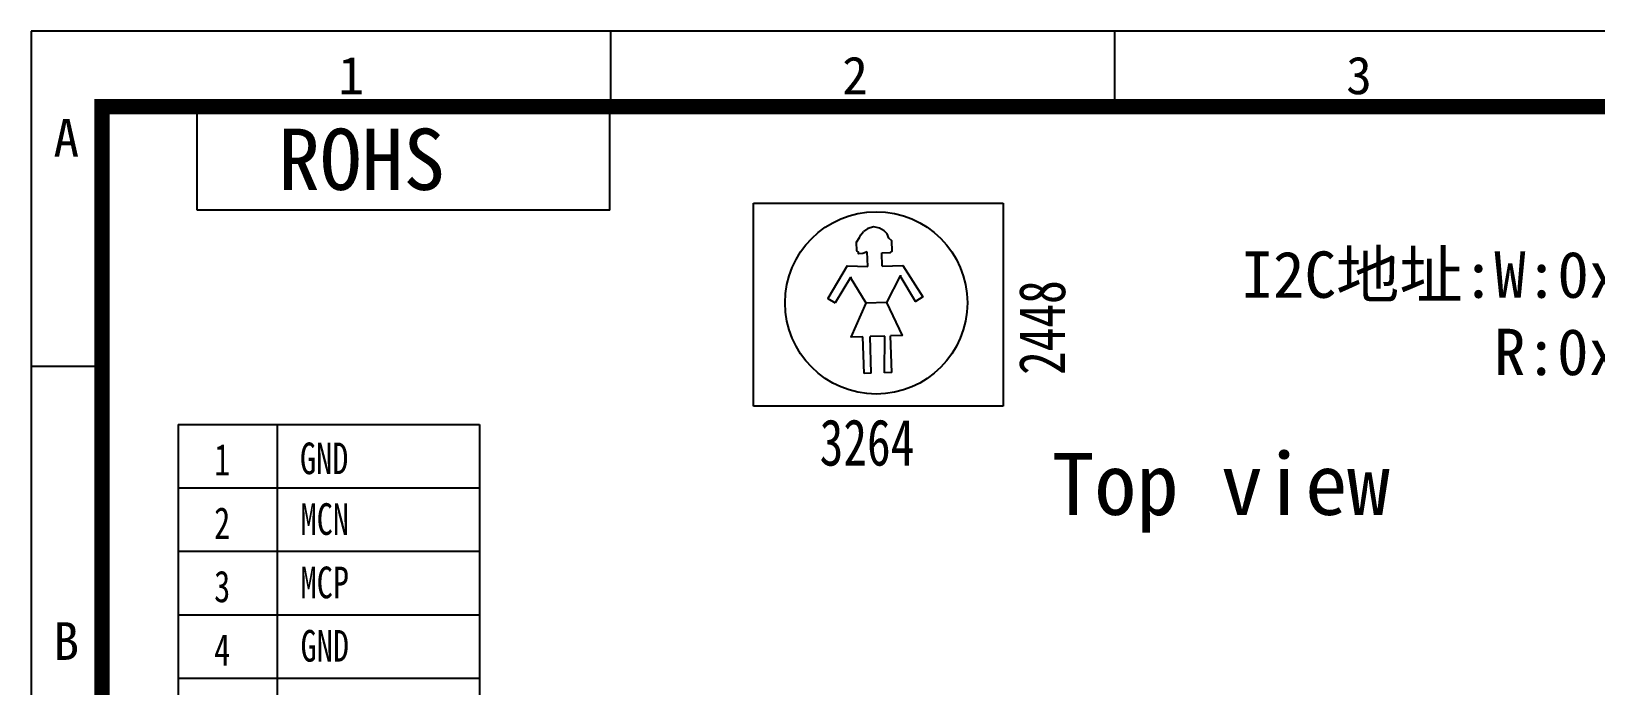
# Model space of a CAD drawing. Extents: x 358 to 466, y 264 to 340.
# Drawn here: x 357.9 to 398.37, y 322.6 to 339.54 of the extents above; entities that cross this region are included whole.
import ezdxf
from ezdxf.enums import TextEntityAlignment as Align

# ---------------------------------------------------------------- set-up
doc = ezdxf.new("R2010")
doc.units = 0
doc.header["$LTSCALE"] = 23.1
doc.header["$MEASUREMENT"] = 0
doc.layers.get('0').update_dxf_attribs({"linetype": 'CONTINUOUS'})
doc.layers.add('3_SOLID_GEOM', color=7, linetype='CONTINUOUS')
doc.layers.add('OUTLINE', color=7, linetype='CONTINUOUS')
doc.styles.add('style1', font='NSimSun.ttf')
doc.styles.add('TEXTSTYLE_1', font='txt', dxfattribs={"width": 0.75})
doc.styles.add('宋体', font='txt', dxfattribs={"width": 0.75})

msp = doc.modelspace()

# ---------------------------------------------------------------- linework, layer by layer
at = {"color": 0, "linetype": 'Continuous'}
for p, q in [((357.905, 339.536), (357.905, 263.833)), ((466.079, 339.536), (357.905, 339.536)), ((372.892, 337.582), (372.892, 339.536)), ((357.905, 330.869), (359.859, 330.869))]:
    msp.add_line(p, q, dxfattribs=at)
for p, q in [((385.926, 337.582), (385.926, 339.536)), ((372.871, 334.906), (372.871, 337.582)), ((376.584, 329.836), (376.584, 335.09)), ((376.584, 335.09), (383.039, 335.09)), ((383.039, 335.09), (383.039, 329.836)), ((372.871, 334.906), (362.192, 334.906)), ((383.039, 329.836), (376.584, 329.836)), ((361.703, 329.358), (369.5, 329.358)), ((361.703, 329.358), (361.703, 288.354)), ((364.268, 329.358), (364.268, 288.354)), ((369.5, 329.358), (369.5, 288.354)), ((361.703, 327.718), (369.5, 327.718)), ((361.703, 326.078), (369.5, 326.078)), ((361.703, 324.438), (369.5, 324.438)), ((361.703, 322.797), (369.5, 322.797))]:
    msp.add_line(p, q)
at = {"color": 0, "linetype": 'ByBlock'}
for p, q in [((379.537, 333.446), (379.524, 333.824)), ((379.007, 333.466), (379.537, 333.446)), ((379.915, 333.459), (379.903, 333.799)), ((379.093, 333.166), (378.699, 332.51)), ((379.093, 333.166), (379.131, 333.167)), ((380.378, 333.21), (380.415, 333.211)), ((380.023, 332.517), (379.494, 332.499)), ((379.442, 330.682), (379.41, 331.626)), ((379.977, 331.645), (379.599, 331.633)), ((379.631, 330.688), (379.599, 331.633)), ((379.971, 330.7), (379.977, 331.645)), ((380.16, 330.706), (380.128, 331.651)), ((379.631, 330.688), (379.442, 330.682)), ((380.16, 330.706), (379.971, 330.7))]:
    msp.add_line(p, q, dxfattribs=at)
for points in [[(379.524, 333.824), (379.412, 333.782), (379.299, 333.778), (379.298, 333.816), (379.259, 333.853), (379.251, 334.079), (379.323, 334.195), (379.358, 334.272), (379.431, 334.35)], [(379.96, 334.368), (379.844, 334.44), (379.692, 334.473), (379.542, 334.43), (379.431, 334.35)], [(379.903, 333.799), (380.13, 333.807), (380.167, 333.846), (380.158, 334.11), (380.08, 334.183), (380.038, 334.295), (379.96, 334.368)], [(379.007, 333.466), (378.506, 332.617), (378.699, 332.51)], [(379.915, 333.459), (380.444, 333.477), (380.963, 332.662), (380.778, 332.543), (380.378, 333.21), (380.023, 332.517), (380.43, 331.661), (380.128, 331.651)], [(379.41, 331.626), (379.108, 331.616), (379.494, 332.499), (379.093, 333.166)]]:
    msp.add_lwpolyline(points, dxfattribs=at)
msp.add_circle((379.758, 332.508), 2.359, dxfattribs=at)
at = {"layer": '3_SOLID_GEOM'}
msp.add_line((362.192, 334.906), (362.192, 337.582), dxfattribs=at)
at = {"layer": 'OUTLINE', "const_width": 0.4}
msp.add_lwpolyline([(359.731, 337.582), (359.731, 265.67), (464.259, 265.67), (464.259, 337.582), (359.731, 337.582)], dxfattribs=at)

# ---------------------------------------------------------------- texts
at = {"color": 0, "linetype": 'Continuous', "style": 'TEXTSTYLE_1'}
for s, p in [('1', (365.846, 337.907)), ('2', (378.88, 337.907)), ('3', (391.913, 337.907)), ('A', (358.478, 336.289)), ('B', (358.478, 323.268))]:
    msp.add_text(s, height=0.976, dxfattribs=at).set_placement(p)
at = {"style": '宋体', "width": 0.75}
for s, p in [('1', (362.842, 328.45)), ('2', (362.842, 326.81)), ('3', (362.842, 325.17)), ('4', (362.842, 323.53))]:
    msp.add_text(s, height=0.818, dxfattribs=at).set_placement(p, align=Align.MIDDLE_CENTER)
for s, p in [('GND', (364.853, 328.075)), ('MCN', (364.869, 326.504)), ('MCP', (364.869, 324.864)), ('GND', (364.869, 323.224))]:
    msp.add_text(s, height=0.8183, dxfattribs=at).set_placement(p)
at = {"insert": (364.291, 337.016), "char_height": 1.586, "width": 6.95042, "attachment_point": 1, "style": 'style1'}
msp.add_mtext('{\\C3;ROHS}', dxfattribs=at)
at = {"linetype": 'Continuous', "insert": (389.203, 333.838), "char_height": 1.8, "width": 25.54552, "attachment_point": 1, "style": 'style1'}
msp.add_mtext('{\\fSimSun|b0|i0|c134|p2;\\H0.66667x;\\C1;I2C地址:W:0x20 \\P        R:0x21}', dxfattribs=at)
at = {"color": 0, "linetype": 'Continuous', "insert": (384.307, 328.624), "char_height": 1.60355, "width": 44.07857, "attachment_point": 1, "style": 'style1'}
msp.add_mtext('{\\Ftxt|c134;Top view}', dxfattribs=at)
at = {"layer": '3_SOLID_GEOM', "insert": (383.444, 330.643), "char_height": 1.2, "width": 6.615, "attachment_point": 1, "rotation": 90, "style": '宋体'}
msp.add_mtext('2448', dxfattribs=at)
at = {"layer": '3_SOLID_GEOM', "insert": (378.295, 329.497), "char_height": 1.2, "width": 1.35247, "attachment_point": 1, "style": '宋体'}
msp.add_mtext('3264', dxfattribs=at)

doc.saveas('drawing.dxf')
